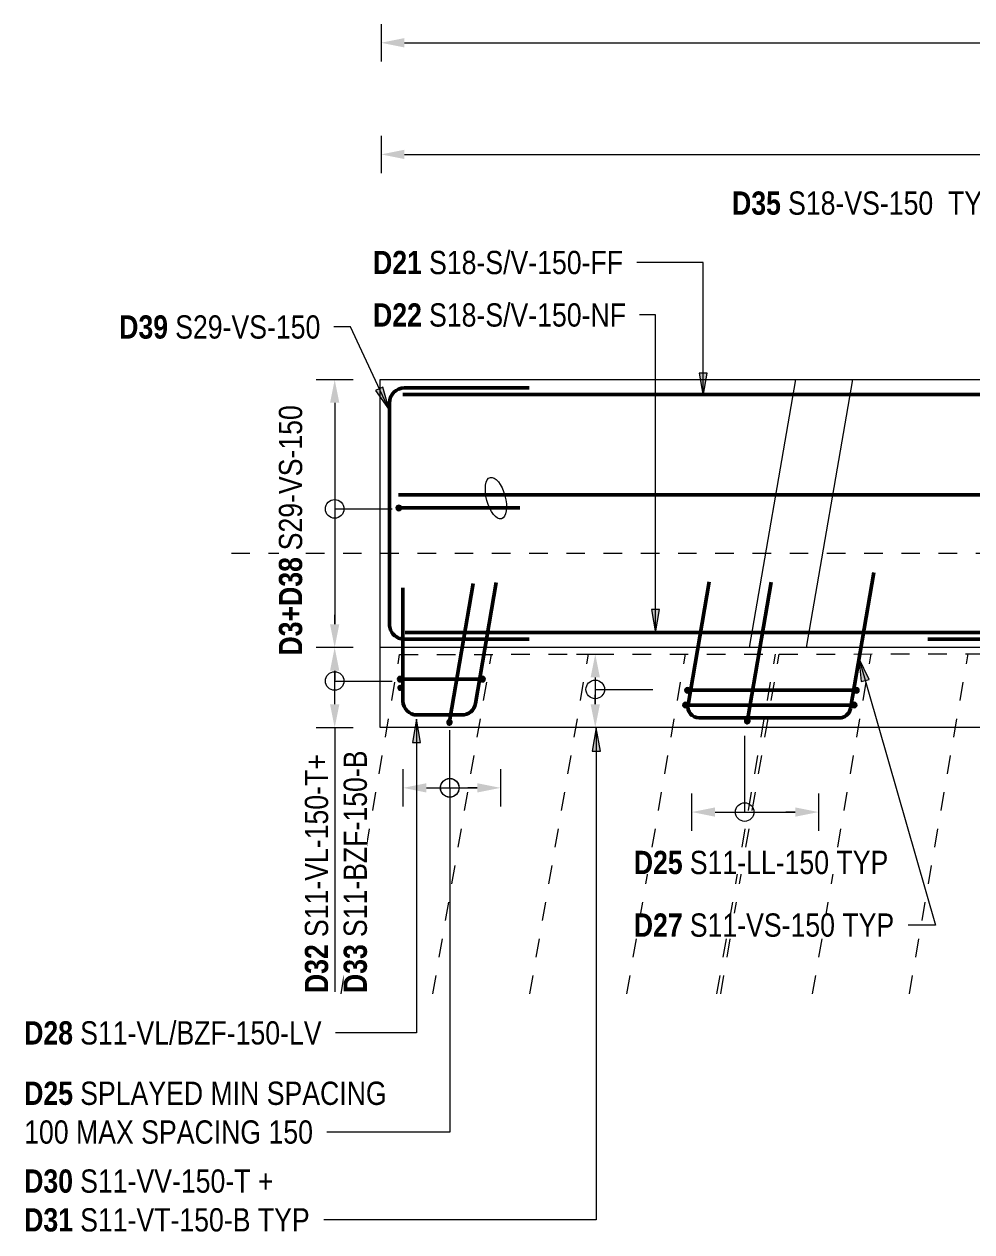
# Model space of a CAD drawing. Header units: metres. Extents: x 1110 to 1195, y -510 to 24.
# Drawn here: x 1110.44 to 1115.53, y -510.19 to -503.7 of the extents above; entities that cross this region are included whole.
import ezdxf

# ---------------------------------------------------------------- set-up
doc = ezdxf.new("R2010")
doc.units = ezdxf.units.M
for name, pattern in [('JacobsCenter', [0.015, 0.009, -0.0015, 0.003, -0.0015]), ('JacobsDash', [0.0045, 0.003, -0.0015]), ('JacobsGridLine', [0.0145, 0.01, -0.001, 0.0025, -0.001])]:
    doc.linetypes.add(name, pattern=pattern)
for name, color, linetype, lineweight in [('A-ANNO-NOTE', 7, 'Continuous', 9), ('A-DETL', 7, 'Continuous', 13), ('A-DETL-GENF', 7, 'Continuous', 9), ('G-ANNO-TEXT', 7, 'Continuous', 9), ('S-BEAM', 7, 'Continuous', 50), ('S-GRID', 7, 'Continuous', 9)]:
    doc.layers.add(name, color=color, linetype=linetype, lineweight=lineweight)
doc.styles.add('Arial Narrow', font='ARIALN.TTF', dxfattribs={"height": 0.125})
doc.styles.add('Arial Narrow_B', font='ARIALNB.TTF', dxfattribs={"height": 0.125})

# ---------------------------------------------------------------- blocks, each defined once
blk = doc.blocks.new('06_SFR_GCT_Girder_SuperT_BR08Edge_CS - Super T - 1815-6271143-DRG-2873132 - PLAN - ABUTMENT A INTEGRAL STITCH')
at = {"layer": 'S-BEAM', "color": 9, "linetype": 'JacobsDash', "lineweight": 18, "true_color": 0xc3c3c3}
for p, q in [((1114.1814, -508.9092), (1114.496, -507.0829)), ((1114.496, -507.0829), (1116.5052, -507.0806)), ((1116.3615, -507.9147), (1116.5052, -507.0806)), ((1116.1901, -508.9092), (1116.3558, -507.948))]:
    blk.add_line(p, q, dxfattribs=at)
blk = doc.blocks.new('06_SFR_GCT_Girder_SuperT_BR08Edge_CS - Super T - 1815-6255747-DRG-2873132 - PLAN - ABUTMENT A INTEGRAL STITCH')
at = {"layer": 'S-BEAM', "color": 9, "linetype": 'JacobsDash', "lineweight": 18, "true_color": 0xc3c3c3}
for p, q in [((1112.142, -508.9092), (1112.4563, -507.0848)), ((1112.4563, -507.0848), (1113.5073, -507.0836)), ((1113.5075, -507.0836), (1114.4757, -507.0825)), ((1114.1609, -508.9092), (1114.4757, -507.0825))]:
    blk.add_line(p, q, dxfattribs=at)
blk = doc.blocks.new('T2D-REO-LL - T2D-REO-LL-6562751-DRG-2873132 - PLAN - ABUTMENT A INTEGRAL STITCH')
at = {"layer": 'A-DETL-GENF', "lineweight": 50}
for p, q in [((0.045, 0.125), (0.045, 0.795)), ((1.395, 0.125), (1.395, 0.795)), ((0.125, 0.045), (1.315, 0.045))]:
    blk.add_line(p, q, dxfattribs=at)
for centre, start, end in [((0.125, 0.125), 180, 270), ((1.315, 0.125), 270, 0)]:
    blk.add_arc(centre, 0.08, start, end, dxfattribs=at)
blk = doc.blocks.new('T2D-REO-S - T2D-REO-S-6592488-DRG-2873132 - PLAN - ABUTMENT A INTEGRAL STITCH')
at = {"layer": 'A-DETL-GENF', "lineweight": 50}
blk.add_line((0.05, 0.08), (11.878, 0.08), dxfattribs=at)
blk = doc.blocks.new('T2D-REO-LIG-LONG - Scale 50-6552624-DRG-2873132 - PLAN - ABUTMENT A INTEGRAL STITCH')
at = {"layer": 'A-DETL-GENF'}
blk.add_hatch(color=256, dxfattribs=at).paths.add_polyline_path([(0.05, 0.035), (0.0539, 0.0355), (0.0575, 0.037), (0.0606, 0.0394), (0.063, 0.0425), (0.0645, 0.0461), (0.065, 0.05), (0.0645, 0.0539), (0.063, 0.0575), (0.0606, 0.0606), (0.0575, 0.063), (0.0539, 0.0645), (0.05, 0.065), (0.0461, 0.0645), (0.0425, 0.063), (0.0394, 0.0606), (0.037, 0.0575), (0.0355, 0.0539), (0.035, 0.05), (0.0355, 0.0461), (0.037, 0.0425), (0.0394, 0.0394), (0.0425, 0.037), (0.0461, 0.0355)])
at = {"layer": 'A-DETL-GENF', "lineweight": 50}
blk.add_line((0.065, 0.05), (0.7, 0.05), dxfattribs=at)
at = {"layer": 'A-DETL-GENF', "lineweight": 18}
for start, end in [(360, 180), (180, 360)]:
    blk.add_arc((0.05, 0.05), 0.015, start, end, dxfattribs=at)
blk = doc.blocks.new('T2DExtentArrowReinf_v1 - Extent-6554655-DRG-2873132 - PLAN - ABUTMENT A INTEGRAL STITCH')
at = {"layer": 'A-DETL-GENF'}
for p, q in [((0.695, 0), (0.695, 0.3093)), ((0, -0.01), (0, 0.01)), ((0.125, 0), (1.315, 0)), ((1.44, 0.0339), (1.44, 0))]:
    blk.add_line(p, q, dxfattribs=at)
blk = doc.blocks.new('T2D-REO-S - T2D-REO-S-6592534-DRG-2873132 - PLAN - ABUTMENT A INTEGRAL STITCH')
at = {"layer": 'A-DETL-GENF', "lineweight": 50}
blk.add_line((0.05, -0.08), (11.8657, -0.08), dxfattribs=at)
blk = doc.blocks.new('T2D-REO-LIG-LONG - Scale 50-6713179-DRG-2873132 - PLAN - ABUTMENT A INTEGRAL STITCH')
at = {"layer": 'A-DETL-GENF'}
for points in [[(0.061, 0.035), (0.0649, 0.0355), (0.0685, 0.037), (0.0716, 0.0394), (0.074, 0.0425), (0.0755, 0.0461), (0.076, 0.05), (0.0755, 0.0539), (0.074, 0.0575), (0.0699, 0.0619), (0.0685, 0.063), (0.0649, 0.0645), (0.061, 0.065), (0.0571, 0.0645), (0.0521, 0.0619), (0.0504, 0.0606), (0.048, 0.0575), (0.0465, 0.0539), (0.046, 0.05), (0.0465, 0.0461), (0.048, 0.0425), (0.0504, 0.0394), (0.0535, 0.037), (0.0571, 0.0355)], [(0.505, 0.035), (0.5089, 0.0355), (0.5125, 0.037), (0.5156, 0.0394), (0.518, 0.0425), (0.5195, 0.0461), (0.52, 0.05), (0.5195, 0.0539), (0.518, 0.0575), (0.5156, 0.0606), (0.5125, 0.063), (0.5089, 0.0645), (0.505, 0.065), (0.5011, 0.0645), (0.4975, 0.063), (0.4944, 0.0606), (0.492, 0.0575), (0.4905, 0.0539), (0.49, 0.05), (0.4905, 0.0461), (0.492, 0.0425), (0.4944, 0.0394), (0.4975, 0.037), (0.5011, 0.0355)]]:
    blk.add_hatch(color=256, dxfattribs=at).paths.add_polyline_path(points)
at = {"layer": 'A-DETL-GENF', "lineweight": 50}
blk.add_line((0.076, 0.05), (0.49, 0.05), dxfattribs=at)
at = {"layer": 'A-DETL-GENF', "lineweight": 18}
for centre, start, end in [((0.061, 0.05), 360, 180), ((0.505, 0.05), 0, 180), ((0.061, 0.05), 180, 360), ((0.505, 0.05), 180, 360)]:
    blk.add_arc(centre, 0.015, start, end, dxfattribs=at)
blk = doc.blocks.new('T2DExtentArrowReinf_v1 - Extent-6554944-DRG-2873132 - PLAN - ABUTMENT A INTEGRAL STITCH')
at = {"layer": 'A-DETL-GENF'}
for p, q in [((0, 0.01), (0, -0.01)), ((0.125, 0), (0.305, 0)), ((0.25, 0), (0.25, -0.3093)), ((0.43, -0.0339), (0.43, 0))]:
    blk.add_line(p, q, dxfattribs=at)
blk = doc.blocks.new('T2D-REO-LIG-LONG - Scale 50-6713943-DRG-2873132 - PLAN - ABUTMENT A INTEGRAL STITCH')
at = {"layer": 'A-DETL-GENF'}
for points in [[(0.0785, 0.035), (0.0824, 0.0355), (0.086, 0.037), (0.0891, 0.0394), (0.0915, 0.0425), (0.093, 0.0461), (0.0935, 0.05), (0.093, 0.0539), (0.0915, 0.0575), (0.0891, 0.0606), (0.086, 0.063), (0.0824, 0.0645), (0.0785, 0.065), (0.0746, 0.0645), (0.071, 0.063), (0.0679, 0.0606), (0.0655, 0.0575), (0.064, 0.0539), (0.0635, 0.05), (0.064, 0.0461), (0.0655, 0.0425), (0.0679, 0.0394), (0.071, 0.037), (0.0746, 0.0355)], [(0.9875, 0.035), (0.9914, 0.0355), (0.995, 0.037), (0.9981, 0.0394), (1.0005, 0.0425), (1.002, 0.0461), (1.0025, 0.05), (1.002, 0.0539), (1.0005, 0.0575), (0.9981, 0.0606), (0.995, 0.063), (0.9914, 0.0645), (0.9875, 0.065), (0.9836, 0.0645), (0.98, 0.063), (0.9769, 0.0606), (0.9745, 0.0575), (0.973, 0.0539), (0.9725, 0.05), (0.973, 0.0461), (0.9745, 0.0425), (0.9769, 0.0394), (0.98, 0.037), (0.9836, 0.0355)]]:
    blk.add_hatch(color=256, dxfattribs=at).paths.add_polyline_path(points)
at = {"layer": 'A-DETL-GENF', "lineweight": 50}
blk.add_line((0.0935, 0.05), (0.9725, 0.05), dxfattribs=at)
at = {"layer": 'A-DETL-GENF', "lineweight": 18}
for centre, start, end in [((0.0785, 0.05), 360, 180), ((0.9875, 0.05), 0, 180), ((0.0785, 0.05), 180, 360), ((0.9875, 0.05), 180, 360)]:
    blk.add_arc(centre, 0.015, start, end, dxfattribs=at)
blk = doc.blocks.new('T2DExtentArrowReinf_v1 - Extent-6561012-DRG-2873132 - PLAN - ABUTMENT A INTEGRAL STITCH')
at = {"layer": 'A-DETL-GENF'}
for p, q in [((0.1895, 0), (0.1895, 0.3093)), ((0, -0.01), (0, 0.01)), ((0.3945, 0.0339), (0.3945, 0)), ((0.125, 0), (0.2695, 0))]:
    blk.add_line(p, q, dxfattribs=at)
blk = doc.blocks.new('T2D-REO-LIG-LONG - Scale 50-6713895-DRG-2873132 - PLAN - ABUTMENT A INTEGRAL STITCH')
at = {"layer": 'A-DETL-GENF'}
for points in [[(0.0712, 0.035), (0.0751, 0.0355), (0.0787, 0.037), (0.0818, 0.0394), (0.0842, 0.0425), (0.0857, 0.0461), (0.0862, 0.05), (0.0857, 0.0539), (0.0842, 0.0575), (0.0818, 0.0606), (0.0787, 0.063), (0.0751, 0.0645), (0.0712, 0.065), (0.0673, 0.0645), (0.0637, 0.063), (0.0606, 0.0606), (0.0582, 0.0575), (0.0567, 0.0539), (0.0562, 0.05), (0.0567, 0.0461), (0.0582, 0.0425), (0.0606, 0.0394), (0.0637, 0.037), (0.0673, 0.0355)], [(0.9788, 0.035), (0.9826, 0.0355), (0.9863, 0.037), (0.9894, 0.0394), (0.9917, 0.0425), (0.9932, 0.0461), (0.9938, 0.05), (0.9932, 0.0539), (0.9917, 0.0575), (0.9894, 0.0606), (0.9863, 0.063), (0.9826, 0.0645), (0.9788, 0.065), (0.9749, 0.0645), (0.9713, 0.063), (0.9681, 0.0606), (0.9658, 0.0575), (0.9643, 0.0539), (0.9638, 0.05), (0.9643, 0.0461), (0.9658, 0.0425), (0.9681, 0.0394), (0.9713, 0.037), (0.9749, 0.0355)]]:
    blk.add_hatch(color=256, dxfattribs=at).paths.add_polyline_path(points)
at = {"layer": 'A-DETL-GENF', "lineweight": 50}
blk.add_line((0.0862, 0.05), (0.9638, 0.05), dxfattribs=at)
at = {"layer": 'A-DETL-GENF', "lineweight": 18}
for centre, start, end in [((0.0712, 0.05), 360, 180), ((0.9788, 0.05), 360, 180), ((0.0712, 0.05), 180, 360), ((0.9788, 0.05), 180, 360)]:
    blk.add_arc(centre, 0.015, start, end, dxfattribs=at)
blk = doc.blocks.new('T2D-REO-LIG-LONG - Scale 50-6590636-DRG-2873132 - PLAN - ABUTMENT A INTEGRAL STITCH')
at = {"layer": 'A-DETL-GENF'}
blk.add_hatch(color=256, dxfattribs=at).paths.add_polyline_path([(0.0242, 0.0461), (0.0257, 0.0425), (0.0281, 0.0394), (0.0312, 0.037), (0.0349, 0.0355), (0.0387, 0.035), (0.0426, 0.0355), (0.0462, 0.037), (0.0493, 0.0394), (0.0517, 0.0425), (0.0532, 0.0461), (0.0537, 0.05), (0.0532, 0.0539), (0.0517, 0.0575), (0.0493, 0.0606), (0.0462, 0.063), (0.0426, 0.0645), (0.0387, 0.065), (0.0349, 0.0645), (0.0312, 0.063), (0.0281, 0.0606), (0.0257, 0.0575), (0.0242, 0.0539), (0.0237, 0.05)])
at = {"layer": 'A-DETL-GENF', "lineweight": 50}
blk.add_line((0.0537, 0.05), (0.795, 0.05), dxfattribs=at)
at = {"layer": 'A-DETL-GENF', "lineweight": 18}
for start, end in [(360, 180), (180, 360)]:
    blk.add_arc((0.0387, 0.05), 0.015, start, end, dxfattribs=at)
blk = doc.blocks.new('T2D-REO-S - T2D-REO-S-6552228-DRG-2873132 - PLAN - ABUTMENT A INTEGRAL STITCH')
at = {"layer": 'A-DETL-GENF', "lineweight": 50}
blk.add_line((0.05, 0.08), (11.9017, 0.08), dxfattribs=at)
blk = doc.blocks.new('T2DExtentArrowReinf_v1 - Extent-8722848-DRG-2873132 - PLAN - ABUTMENT A INTEGRAL STITCH')
at = {"layer": 'A-DETL-GENF'}
for p, q in [((0.2836, 0), (0.2836, 0.4093)), ((0, -0.01), (0, 0.01)), ((0.68, 0.0339), (0.68, 0)), ((0.125, 0), (0.555, 0))]:
    blk.add_line(p, q, dxfattribs=at)
blk = doc.blocks.new('B_Det_Reinf_Bar Section_2D - Reo Dot_Scale 25_Section-1695670-DRG-2873132 - PLAN - ABUTMENT A INTEGRAL STITCH')
at = {"layer": 'A-DETL-GENF'}
blk.add_hatch(color=256, dxfattribs=at).paths.add_polyline_path([(0.0121, 0.0032), (0.0108, 0.0062), (0.0088, 0.0088), (0.0062, 0.0108), (0.0032, 0.0121), (0, 0.0125), (-0.0032, 0.0121), (-0.0063, 0.0108), (-0.0088, 0.0088), (-0.0108, 0.0062), (-0.0121, 0.0032), (-0.0125, 0), (-0.0121, -0.0032), (-0.0108, -0.0063), (-0.0088, -0.0088), (-0.0063, -0.0108), (-0.0032, -0.0121), (0, -0.0125), (0.0032, -0.0121), (0.0062, -0.0108), (0.0088, -0.0088), (0.0108, -0.0063), (0.0121, -0.0032), (0.0125, 0)])
for start, end in [(360, 180), (180, 360)]:
    blk.add_arc((0, 0), 0.0125, start, end, dxfattribs=at)
blk = doc.blocks.new('T2DExtentArrowReinf_v1 - Extent-6593964-DRG-2873132 - PLAN - ABUTMENT A INTEGRAL STITCH')
at = {"layer": 'A-DETL-GENF'}
for p, q in [((0.25, 0), (0.25, 0.3093)), ((0, -0.01), (0, 0.01)), ((0.5227, 0.0339), (0.5227, 0)), ((0.125, 0), (0.3977, 0))]:
    blk.add_line(p, q, dxfattribs=at)
blk = doc.blocks.new('T2DExtentArrowReinf_v1 - Extent-6600319-DRG-2873132 - PLAN - ABUTMENT A INTEGRAL STITCH')
at = {"layer": 'A-DETL-GENF'}
for p, q in [((0, 0.01), (0, -0.01)), ((0.125, 0), (30.6359, 0))]:
    blk.add_line(p, q, dxfattribs=at)
blk = doc.blocks.new('T2DExtentArrowReinf_v1 - Extent-7551481-DRG-2873132 - PLAN - ABUTMENT A INTEGRAL STITCH')
at = {"layer": 'A-DETL-GENF'}
for p, q in [((0, 0.01), (0, -0.01)), ((0.125, 0), (30.6359, 0))]:
    blk.add_line(p, q, dxfattribs=at)

msp = doc.modelspace()

# ---------------------------------------------------------------- hatches: boundary and pattern name
at = {"layer": 'A-ANNO-NOTE', "lineweight": 5}
for points in [[(1112.4817, -503.8226), (1112.4817, -503.7726), (1112.3567, -503.7976)], [(1112.4817, -504.4226), (1112.4817, -504.3726), (1112.3567, -504.3976)], [(1112.1324, -505.7326), (1112.1074, -505.6076), (1112.0824, -505.7326)], [(1112.1074, -507.0476), (1112.1324, -506.9226), (1112.0824, -506.9226)], [(1112.1324, -507.1726), (1112.1074, -507.0476), (1112.0824, -507.1726)], [(1113.5324, -507.2082), (1113.5074, -507.0832), (1113.4824, -507.2082)], [(1112.1074, -507.4776), (1112.1324, -507.3526), (1112.0824, -507.3526)], [(1113.5074, -507.4776), (1113.5324, -507.3526), (1113.4824, -507.3526)], [(1112.6005, -507.8269), (1112.6005, -507.7769), (1112.4755, -507.8019)], [(1112.8732, -507.8269), (1112.9982, -507.8019), (1112.8732, -507.7769)], [(1114.1517, -507.9569), (1114.1517, -507.9069), (1114.0267, -507.9319)], [(1114.5817, -507.9569), (1114.7067, -507.9319), (1114.5817, -507.9069)]]:
    msp.add_hatch(color=256, dxfattribs=at).paths.add_polyline_path(points)
at = {"layer": 'G-ANNO-TEXT'}
for points in [[(1114.087, -505.6976), (1114.1091, -505.5726), (1114.065, -505.5726)], [(1112.3996, -505.7703), (1112.3666, -505.6477), (1112.3267, -505.6663)], [(1113.831, -506.9678), (1113.8531, -506.8428), (1113.809, -506.8428)], [(1114.923, -507.1047), (1114.9364, -507.2309), (1114.9788, -507.2187)], [(1112.5468, -507.4326), (1112.5247, -507.5576), (1112.5688, -507.5576)], [(1113.5128, -507.479), (1113.4908, -507.604), (1113.5349, -507.604)]]:
    msp.add_hatch(color=256, dxfattribs=at).paths.add_polyline_path(points)

# ---------------------------------------------------------------- linework, layer by layer
at = {"layer": 'A-ANNO-NOTE'}
for p, q in [((1112.3567, -503.6976), (1112.3567, -503.8976)), ((1112.4817, -503.7976), (1112.5317, -503.7976)), ((1112.3567, -504.2976), (1112.3567, -504.4976)), ((1112.4817, -504.3976), (1112.5317, -504.3976)), ((1112.0074, -505.6076), (1112.2074, -505.6076)), ((1112.1074, -505.7326), (1112.1074, -505.7826)), ((1112.1074, -506.9226), (1112.1074, -506.8726)), ((1112.2074, -507.0476), (1112.0074, -507.0476)), ((1112.2074, -507.0476), (1112.0074, -507.0476)), ((1113.4074, -507.0832), (1113.6074, -507.0832)), ((1112.1074, -507.1726), (1112.1074, -507.2226)), ((1113.5074, -507.2082), (1113.5074, -507.2582)), ((1112.1074, -507.3526), (1112.1074, -507.3026)), ((1113.5074, -507.3526), (1113.5074, -507.3026)), ((1112.0074, -507.4776), (1112.2074, -507.4776)), ((1113.6074, -507.4776), (1113.4074, -507.4776)), ((1112.4755, -507.9019), (1112.4755, -507.7019)), ((1112.9982, -507.7019), (1112.9982, -507.9019)), ((1112.6005, -507.8019), (1112.6505, -507.8019)), ((1112.8732, -507.8019), (1112.8232, -507.8019)), ((1114.0267, -508.0319), (1114.0267, -507.8319)), ((1114.7067, -507.8319), (1114.7067, -508.0319)), ((1114.1517, -507.9319), (1114.2017, -507.9319)), ((1114.5817, -507.9319), (1114.5317, -507.9319))]:
    msp.add_line(p, q, dxfattribs=at)
for centre in [(1112.1074, -506.3026), (1112.1074, -507.2276), (1113.5074, -507.2726), (1112.7255, -507.8019), (1114.3103, -507.9319)]:
    msp.add_circle(centre, 0.05, dxfattribs=at)
at = {"layer": 'A-DETL', "lineweight": 50}
for p, q in [((1114.8782, -507.3759), (1115.0044, -506.6439)), ((1112.4742, -506.7276), (1112.4742, -507.3351)), ((1112.864, -507.3478), (1112.9758, -506.6989)), ((1114.0061, -507.3556), (1114.1201, -506.6939)), ((1116.1542, -507.0026), (1115.2942, -507.0026)), ((1112.5492, -507.4101), (1112.7901, -507.4101)), ((1114.8191, -507.4258), (1114.0652, -507.4258))]:
    msp.add_line(p, q, dxfattribs=at)
at = {"layer": 'A-DETL', "color": 9, "linetype": 'JacobsDash', "lineweight": 9, "true_color": 0xc0c0c0}
for p, q in [((1112.6356, -508.9092), (1112.95, -507.0842)), ((1113.6775, -508.9092), (1113.9921, -507.0831)), ((1114.6749, -508.9092), (1114.9897, -507.0823))]:
    msp.add_line(p, q, dxfattribs=at)
at = {"layer": 'A-DETL', "color": 8, "linetype": 'JacobsCenter', "lineweight": 18, "true_color": 0x808080}
for p, q in [((1113.1564, -508.9092), (1113.4711, -507.0836)), ((1115.1957, -508.9092), (1115.5108, -507.0817))]:
    msp.add_line(p, q, dxfattribs=at)
at = {"layer": 'A-DETL'}
msp.add_line((1112.1074, -507.4776), (1112.1074, -508.8976), dxfattribs=at)
at = {"layer": 'A-DETL', "lineweight": 50}
for centre, radius, start, end in [((1112.5492, -507.3351), 0.075, 180, 270), ((1112.7901, -507.3351), 0.075, 270, 350.22424), ((1114.0652, -507.3658), 0.06, 170.22424, 270), ((1114.8191, -507.3658), 0.06, 270, 350.22424)]:
    msp.add_arc(centre, radius, start, end, dxfattribs=at)
at = {"layer": 'A-DETL'}
msp.add_ellipse((1112.9736, -506.2445), major_axis=(-0.0298, 0.1111), ratio=0.434783, dxfattribs=at)
at = {"layer": 'G-ANNO-TEXT'}
for p, q in [((1113.8139, -504.9785), (1113.7311, -504.9785)), ((1114.087, -504.9785), (1113.8139, -504.9785)), ((1114.087, -505.6976), (1114.087, -504.9785)), ((1113.7845, -505.2604), (1113.7444, -505.2604)), ((1113.831, -505.2604), (1113.7845, -505.2604)), ((1113.831, -506.9678), (1113.831, -505.2604)), ((1112.1303, -505.325), (1112.1026, -505.325)), ((1112.1915, -505.325), (1112.1303, -505.325)), ((1112.3996, -505.7703), (1112.1915, -505.325)), ((1114.1091, -505.5726), (1114.065, -505.5726)), ((1114.065, -505.5726), (1114.087, -505.6976)), ((1114.087, -505.6976), (1114.1091, -505.5726)), ((1112.3666, -505.6477), (1112.3267, -505.6663)), ((1112.3267, -505.6663), (1112.3996, -505.7703)), ((1112.3996, -505.7703), (1112.3666, -505.6477)), ((1113.8531, -506.8428), (1113.809, -506.8428)), ((1113.809, -506.8428), (1113.831, -506.9678)), ((1113.831, -506.9678), (1113.8531, -506.8428)), ((1114.923, -507.1047), (1114.9364, -507.2309)), ((1114.9788, -507.2187), (1114.923, -507.1047)), ((1114.923, -507.1047), (1115.3365, -508.5391)), ((1114.9364, -507.2309), (1114.9788, -507.2187)), ((1112.5468, -507.4326), (1112.5247, -507.5576)), ((1112.5688, -507.5576), (1112.5468, -507.4326)), ((1112.5468, -507.4326), (1112.5468, -509.1185)), ((1113.5128, -507.479), (1113.4908, -507.604)), ((1113.5349, -507.604), (1113.5128, -507.479)), ((1113.5128, -507.479), (1113.5128, -510.1232)), ((1112.5247, -507.5576), (1112.5688, -507.5576)), ((1113.4908, -507.604), (1113.5349, -507.604)), ((1112.726, -507.8013), (1112.726, -509.6513)), ((1115.2073, -508.5391), (1115.1885, -508.5391)), ((1115.3365, -508.5391), (1115.2073, -508.5391)), ((1112.2264, -509.1185), (1112.1113, -509.1185)), ((1112.5468, -509.1185), (1112.2264, -509.1185)), ((1112.5837, -509.6513), (1112.0649, -509.6513)), ((1112.726, -509.6513), (1112.5837, -509.6513)), ((1112.2264, -510.1232), (1112.0484, -510.1232)), ((1113.5128, -510.1232), (1112.2264, -510.1232))]:
    msp.add_line(p, q, dxfattribs=at)
msp.add_circle((1112.726, -507.8013), 0.05, dxfattribs=at)
at = {"layer": 'S-BEAM', "lineweight": 13}
for p, q in [((1112.3514, -505.6076), (1126.3645, -505.6076)), ((1112.3514, -507.0476), (1112.3514, -505.6076)), ((1114.3363, -507.0476), (1114.5844, -505.6076)), ((1114.8889, -505.6076), (1114.6408, -507.0476)), ((1126.3645, -507.0476), (1112.3514, -507.0476)), ((1112.3526, -507.4776), (1112.3526, -507.0476)), ((1126.3647, -507.4776), (1112.3526, -507.4776))]:
    msp.add_line(p, q, dxfattribs=at)
at = {"layer": 'S-GRID', "linetype": 'JacobsGridLine', "lineweight": 18}
msp.add_line((1144.8523, -506.5426), (1111.4628, -506.5426), dxfattribs=at)

# ---------------------------------------------------------------- block references
at = {"layer": 'A-DETL-GENF'}
for name, p in [('T2DExtentArrowReinf_v1 - Extent-6600319-DRG-2873132 - PLAN - ABUTMENT A INTEGRAL STITCH', (1112.3567, -503.7976)), ('T2DExtentArrowReinf_v1 - Extent-7551481-DRG-2873132 - PLAN - ABUTMENT A INTEGRAL STITCH', (1112.3567, -504.3976)), ('T2D-REO-LIG-LONG - Scale 50-6552624-DRG-2873132 - PLAN - ABUTMENT A INTEGRAL STITCH', (1112.4017, -506.3476)), ('T2D-REO-LIG-LONG - Scale 50-6713179-DRG-2873132 - PLAN - ABUTMENT A INTEGRAL STITCH', (1112.3976, -507.2676)), ('T2D-REO-LIG-LONG - Scale 50-6713943-DRG-2873132 - PLAN - ABUTMENT A INTEGRAL STITCH', (1113.9239, -507.3276)), ('T2D-REO-LIG-LONG - Scale 50-6713895-DRG-2873132 - PLAN - ABUTMENT A INTEGRAL STITCH', (1113.9203, -507.4065)), ('T2DExtentArrowReinf_v1 - Extent-6593964-DRG-2873132 - PLAN - ABUTMENT A INTEGRAL STITCH', (1112.4755, -507.8019)), ('T2DExtentArrowReinf_v1 - Extent-8722848-DRG-2873132 - PLAN - ABUTMENT A INTEGRAL STITCH', (1114.0267, -507.9319))]:
    msp.add_blockref(name, p, dxfattribs=at)
for name, p, rotation in [('T2DExtentArrowReinf_v1 - Extent-6554655-DRG-2873132 - PLAN - ABUTMENT A INTEGRAL STITCH', (1112.1074, -505.6076), 269.9999999999999), ('T2D-REO-LL - T2D-REO-LL-6562751-DRG-2873132 - PLAN - ABUTMENT A INTEGRAL STITCH', (1112.3567, -505.6076), 270.0000000000057), ('T2D-REO-S - T2D-REO-S-6592488-DRG-2873132 - PLAN - ABUTMENT A INTEGRAL STITCH', (1124.3514, -505.6076), 180), ('T2D-REO-S - T2D-REO-S-6552228-DRG-2873132 - PLAN - ABUTMENT A INTEGRAL STITCH', (1124.3514, -506.1476), 180), ('T2D-REO-LIG-LONG - Scale 50-6590636-DRG-2873132 - PLAN - ABUTMENT A INTEGRAL STITCH', (1112.7666, -507.4963), 80.22424314058702), ('T2D-REO-LIG-LONG - Scale 50-6590636-DRG-2873132 - PLAN - ABUTMENT A INTEGRAL STITCH', (1114.367, -507.4887), 80.22424314058702), ('T2D-REO-S - T2D-REO-S-6592534-DRG-2873132 - PLAN - ABUTMENT A INTEGRAL STITCH', (1124.3514, -507.0476), 180), ('T2DExtentArrowReinf_v1 - Extent-6554944-DRG-2873132 - PLAN - ABUTMENT A INTEGRAL STITCH', (1112.1074, -507.4776), 89.99999999998), ('T2DExtentArrowReinf_v1 - Extent-6561012-DRG-2873132 - PLAN - ABUTMENT A INTEGRAL STITCH', (1113.5074, -507.0832), 270.0000000000085), ('B_Det_Reinf_Bar Section_2D - Reo Dot_Scale 25_Section-1695670-DRG-2873132 - PLAN - ABUTMENT A INTEGRAL STITCH', (1112.4586, -507.2638), 255.2239032136471)]:
    msp.add_blockref(name, p, dxfattribs=dict(at, rotation=rotation))
at = {"layer": 'S-BEAM', "color": 9, "linetype": 'JacobsDash', "lineweight": 18, "true_color": 0xc3c3c3}
for name in ['06_SFR_GCT_Girder_SuperT_BR08Edge_CS - Super T - 1815-6255747-DRG-2873132 - PLAN - ABUTMENT A INTEGRAL STITCH', '06_SFR_GCT_Girder_SuperT_BR08Edge_CS - Super T - 1815-6271143-DRG-2873132 - PLAN - ABUTMENT A INTEGRAL STITCH']:
    msp.add_blockref(name, (0, 0), dxfattribs=at)

# ---------------------------------------------------------------- texts
at = {"layer": 'G-ANNO-TEXT', "char_height": 0.125, "attachment_point": 1, "bg_fill": 3, "box_fill_scale": 1, "bg_fill_color": 256, "bg_fill_true_color": 13158600, "bg_fill_transparency": 0}
for s, insert, style in [('D39 ', (1110.9495, -505.2625), 'Arial Narrow_B'), ('D28 ', (1110.4388, -509.056), 'Arial Narrow_B'), ('D25 ', (1110.4388, -509.3805), 'Arial Narrow_B'), ('100 MAX SPACING 150', (1110.4388, -509.5888), 'Arial Narrow')]:
    msp.add_mtext(s, dxfattribs=dict(at, insert=insert, style=style))
at = {"layer": 'G-ANNO-TEXT', "insert": (1111.947, -508.9046), "char_height": 0.125, "attachment_point": 1, "rotation": 90, "style": 'Arial Narrow_B', "bg_fill": 3, "box_fill_scale": 1, "bg_fill_color": 256, "bg_fill_transparency": 0}
msp.add_mtext('D32 ', dxfattribs=at)
at = {"layer": 'G-ANNO-TEXT', "char_height": 0.125, "attachment_point": 1, "style": 'Arial Narrow_B', "bg_fill": 3, "box_fill_scale": 1, "bg_fill_color": 256, "bg_fill_transparency": 0}
for s, insert in [('D30 ', (1110.4388, -509.8523)), ('D31 ', (1110.4388, -510.0607))]:
    msp.add_mtext(s, dxfattribs=dict(at, insert=insert))

# ---------------------------------------------------------------- next in the draw order: texts
at = {"layer": 'G-ANNO-TEXT', "char_height": 0.125, "attachment_point": 1, "bg_fill": 3, "box_fill_scale": 1, "bg_fill_color": 256, "bg_fill_true_color": 13158600, "bg_fill_transparency": 0}
for s, insert, style in [('D35', (1114.2425, -504.5967), 'Arial Narrow_B'), ('D21', (1112.3134, -504.916), 'Arial Narrow_B'), ('D22', (1112.3134, -505.1979), 'Arial Narrow_B'), ('S29-VS-150', (1111.2504, -505.2625), 'Arial Narrow'), ('D25 ', (1113.7146, -508.1401), 'Arial Narrow_B'), ('D27 ', (1113.7146, -508.4766), 'Arial Narrow_B'), ('S11-VL/BZF-150-LV', (1110.7398, -509.056), 'Arial Narrow'), ('SPLAYED MIN SPACING ', (1110.7398, -509.3805), 'Arial Narrow')]:
    msp.add_mtext(s, dxfattribs=dict(at, insert=insert, style=style))
at = {"layer": 'G-ANNO-TEXT', "insert": (1111.8075, -507.0908), "char_height": 0.125, "attachment_point": 1, "rotation": 90, "style": 'Arial Narrow_B', "bg_fill": 3, "box_fill_scale": 1, "bg_fill_color": 256, "bg_fill_true_color": 13158600, "bg_fill_transparency": 0}
msp.add_mtext('D3+D38 ', dxfattribs=at)
at = {"layer": 'G-ANNO-TEXT', "char_height": 0.125, "attachment_point": 1, "rotation": 90, "bg_fill": 3, "box_fill_scale": 1, "bg_fill_color": 256, "bg_fill_transparency": 0}
for s, insert, style in [('S11-VL-150-T+', (1111.947, -508.6036), 'Arial Narrow'), ('D33 ', (1112.1553, -508.9046), 'Arial Narrow_B')]:
    msp.add_mtext(s, dxfattribs=dict(at, insert=insert, style=style))
at = {"layer": 'G-ANNO-TEXT', "char_height": 0.125, "attachment_point": 1, "style": 'Arial Narrow', "bg_fill": 3, "box_fill_scale": 1, "bg_fill_color": 256, "bg_fill_transparency": 0}
for s, insert in [('S11-VV-150-T +', (1110.7398, -509.8523)), ('S11-VT-150-B TYP', (1110.7398, -510.0607))]:
    msp.add_mtext(s, dxfattribs=dict(at, insert=insert))

# ---------------------------------------------------------------- next in the draw order: texts
at = {"layer": 'G-ANNO-TEXT', "char_height": 0.125, "attachment_point": 1, "style": 'Arial Narrow', "bg_fill": 3, "box_fill_scale": 1, "bg_fill_color": 256, "bg_fill_true_color": 13158600, "bg_fill_transparency": 0}
for s, insert in [(' S18-VS-150  TYP', (1114.5037, -504.5967)), (' S18-S/V-150-FF', (1112.5746, -504.916)), (' S18-S/V-150-NF', (1112.5746, -505.1979)), ('S11-LL-150 TYP', (1114.0155, -508.1401)), ('S11-VS-150 TYP', (1114.0155, -508.4766))]:
    msp.add_mtext(s, dxfattribs=dict(at, insert=insert))
at = {"layer": 'G-ANNO-TEXT', "insert": (1111.8075, -506.5253), "char_height": 0.125, "attachment_point": 1, "rotation": 90, "style": 'Arial Narrow', "bg_fill": 3, "box_fill_scale": 1, "bg_fill_color": 256, "bg_fill_true_color": 13158600, "bg_fill_transparency": 0}
msp.add_mtext('S29-VS-150', dxfattribs=at)
at = {"layer": 'G-ANNO-TEXT', "insert": (1112.1553, -508.6036), "char_height": 0.125, "attachment_point": 1, "rotation": 90, "style": 'Arial Narrow', "bg_fill": 3, "box_fill_scale": 1, "bg_fill_color": 256, "bg_fill_transparency": 0}
msp.add_mtext('S11-BZF-150-B', dxfattribs=at)

doc.saveas('drawing.dxf')
